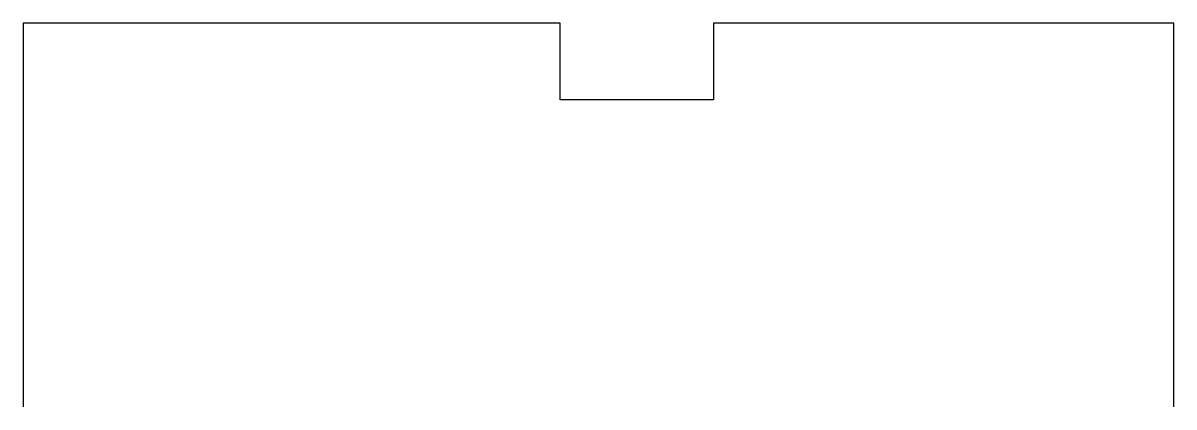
# Model space of a CAD drawing. Header units: inches. Extents: x -1.5 to 0, y 0 to 0.5.
import ezdxf

# ---------------------------------------------------------------- set-up
doc = ezdxf.new("R2010")
doc.units = ezdxf.units.IN
doc.layers.add('PROF', color=7, linetype='CONTINUOUS')

msp = doc.modelspace()

# ---------------------------------------------------------------- linework, layer by layer
at = {"layer": 'PROF'}
for p, q in [((-0.8, 0.5), (-1.5, 0.5)), ((-1.5, 0.5), (-1.5, 0)), ((-0.8, 0.4), (-0.8, 0.5)), ((0, 0.5), (-0.6, 0.5)), ((-0.6, 0.5), (-0.6, 0.4)), ((0, 0), (0, 0.5)), ((-0.6, 0.4), (-0.8, 0.4))]:
    msp.add_line(p, q, dxfattribs=at)

doc.saveas('drawing.dxf')
